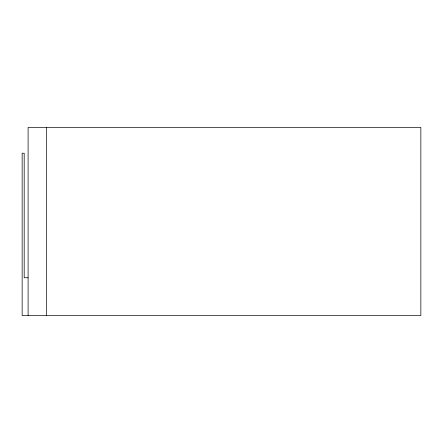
<?xml version="1.0" encoding="UTF-8"?>
<svg xmlns="http://www.w3.org/2000/svg" width="443" height="443" viewBox="0 0 443 443"><rect width="100%" height="100%" fill="white"/><g stroke="black" fill="none" stroke-linecap="round" stroke-linejoin="round"><path stroke-width="0.66" d="M28.097 277.75L24.193 277.75L24.193 153.223L22.15 153.223L22.15 315.566L420.85 315.566L420.85 127.434L28.097 127.434L28.097 315.566M46.521 127.434L46.521 315.566"/></g></svg>
